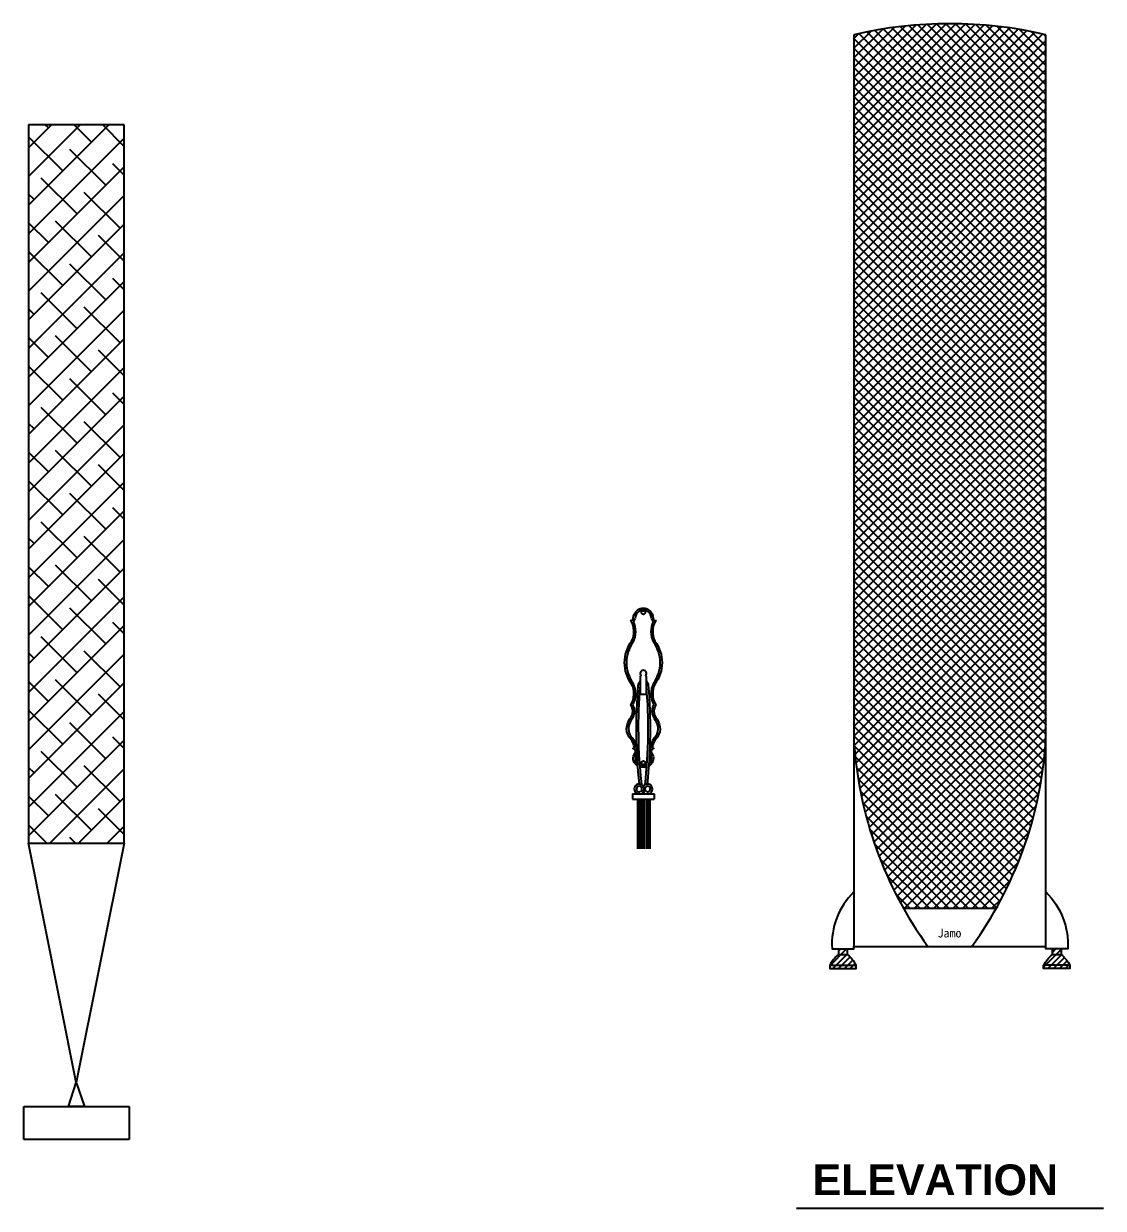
# Model space of a CAD drawing. Header units: inches. Extents: x 11.8 to 54.3, y 10.8 to 35.6.
# Drawn here: x 36.669 to 37.653, y 19.835 to 20.915 of the extents above; entities that cross this region are included whole.
import ezdxf
from ezdxf.enums import TextEntityAlignment as Align

# ---------------------------------------------------------------- set-up
doc = ezdxf.new("R2010")
doc.units = ezdxf.units.IN
doc.header["$MEASUREMENT"] = 0
doc.layers.add('02', color=2, linetype='Continuous')
doc.layers.add('8', color=8, linetype='Continuous')
doc.styles.add('HT2', font='swisseb.ttf')
doc.styles.add('STYLE2', font='')
doc.styles.get('STYLE2').set_extended_font_data('SimHei')
pattern_1 = [(45, (-18.7713383, 23.102771), (-0.00265165043, 0.00265165043), [])]

msp = doc.modelspace()

# ---------------------------------------------------------------- hatches: boundary and pattern name
at = {"layer": '8'}
h = msp.add_hatch(dxfattribs=at)
h.set_pattern_fill('ANSI37,_O', color=256, scale=0.05)
h.set_pattern_definition([(45, (-18.7713383, 23.102771), (-0.0044194174, 0.0044194174), []), (135, (-18.7713383, 23.102771), (-0.0044194174, -0.0044194174), [])])
h.paths.add_polyline_path([(37.6009, 20.9054, 0.114286), (37.4259, 20.9054), (37.4259, 20.2604, 0.112092), (37.4709, 20.1084), (37.5558, 20.1084, 0.145174), (37.6009, 20.307)])
h = msp.add_hatch(dxfattribs=at)
h.set_pattern_fill('ANSI38', color=256, scale=0.008, style=0)
h.set_pattern_definition([(45, (28.88516, 4.175476), (-0.013075253, 0.013075253), []), (135, (28.88516, 4.175476), (-0.039225759, 0.013075253), [0.046228, -0.0277368])])
h.paths.add_polyline_path([(36.7603, 20.8231), (36.673, 20.8231), (36.673, 20.1679), (36.7603, 20.1679)])
h = msp.add_hatch(dxfattribs=at)
h.set_pattern_fill('ANSI31,_O', color=256, scale=0.03)
h.set_pattern_definition(pattern_1)
h.paths.add_polyline_path([(37.4279, 20.0564, 0.105499), (37.4199, 20.0664), (37.4199, 20.0714), (37.4119, 20.0714), (37.4119, 20.0664, 0.105499), (37.4039, 20.0564)])
h.paths.add_polyline_path([(37.4039, 20.0564), (37.4039, 20.0534), (37.4279, 20.0534), (37.4279, 20.0564)])
h = msp.add_hatch(dxfattribs=at)
h.set_pattern_fill('ANSI31,_O', color=256, scale=0.03)
h.set_pattern_definition(pattern_1)
h.paths.add_polyline_path([(37.6229, 20.0564, 0.105499), (37.6149, 20.0664), (37.6149, 20.0714), (37.6069, 20.0714), (37.6069, 20.0664, 0.105499), (37.5989, 20.0564)])
h.paths.add_polyline_path([(37.6229, 20.0534), (37.6229, 20.0564), (37.5989, 20.0564), (37.5989, 20.0534)])

# ---------------------------------------------------------------- linework, layer by layer
at = {"layer": '02'}
for p, q in [((37.4259, 20.9054), (37.4259, 20.0734)), ((37.6009, 20.0734), (37.6009, 20.9054)), ((36.7603, 20.8231), (36.673, 20.8231)), ((36.673, 20.8231), (36.673, 20.1679)), ((36.7603, 20.1679), (36.7603, 20.8231)), ((37.2492, 20.3325), (37.2492, 20.3325)), ((37.224, 20.2129), (37.224, 20.2079)), ((37.224, 20.2129), (37.2437, 20.2129)), ((37.2437, 20.2129), (37.2437, 20.2079)), ((37.224, 20.2079), (37.2437, 20.2079)), ((37.2287, 20.1627), (37.2287, 20.2079)), ((37.2294, 20.1627), (37.2294, 20.2079)), ((37.23, 20.1627), (37.23, 20.2079)), ((37.2319, 20.1627), (37.2319, 20.2079)), ((37.2337, 20.1627), (37.2337, 20.2079)), ((37.2344, 20.1627), (37.2344, 20.2079)), ((37.235, 20.1627), (37.235, 20.2079)), ((37.2369, 20.1627), (37.2369, 20.2079)), ((37.2387, 20.1627), (37.2387, 20.2079)), ((37.2394, 20.1627), (37.2394, 20.2079)), ((37.24, 20.1627), (37.24, 20.2079)), ((36.7166, 19.9495), (36.673, 20.1679)), ((36.673, 20.1679), (36.7603, 20.1679)), ((36.7603, 20.1679), (36.7166, 19.9495)), ((37.4709, 20.1084), (37.5558, 20.1084)), ((37.4259, 20.0734), (37.6009, 20.0734)), ((37.4119, 20.0664), (37.4199, 20.0664)), ((37.6069, 20.0664), (37.6149, 20.0664)), ((37.4039, 20.0564), (37.4279, 20.0564)), ((37.6229, 20.0564), (37.5989, 20.0564)), ((36.7094, 19.9277), (36.7166, 19.9495)), ((36.7166, 19.9495), (36.7239, 19.9277)), ((36.6686, 19.9277), (36.7647, 19.9277)), ((36.6686, 19.8976), (36.6686, 19.9277)), ((36.7239, 19.9277), (36.7094, 19.9277)), ((36.7647, 19.9277), (36.7647, 19.8976)), ((36.7647, 19.8976), (36.6686, 19.8976)), ((37.3734, 19.8347), (37.6534, 19.8347))]:
    msp.add_line(p, q, dxfattribs=at)
for points in [[(37.2285, 20.2382, -0.018699), (37.2278, 20.2386, -0.411797), (37.2262, 20.2503, 0.609963), (37.2242, 20.2541, 0.442019), (37.2252, 20.2569, 0.144496), (37.2224, 20.2626, -0.369524), (37.2216, 20.2812, 0.111662), (37.224, 20.2862, 0.214342), (37.2224, 20.294, 0.259537), (37.2231, 20.313, -0.162014), (37.2167, 20.3325, -0.162014), (37.2231, 20.352, 0.259537), (37.2224, 20.3709, 0.384854), (37.2246, 20.3728, -0.216751), (37.2286, 20.3804, -0.214718), (37.2338, 20.3823, -0.214718), (37.2389, 20.3804, -0.216751), (37.2429, 20.3728, 0.384854), (37.2452, 20.3709, 0.259537), (37.2444, 20.352, -0.162014), (37.2509, 20.3325), (37.2509, 20.3325)], [(37.2509, 20.3325, -0.162014), (37.2444, 20.313, 0.259537), (37.2452, 20.294, 0.214342), (37.2436, 20.2862, 0.111662), (37.246, 20.2812, -0.369524), (37.2452, 20.2626, 0.144496), (37.2423, 20.2569, 0.442019), (37.2433, 20.2541, 0.609963), (37.2413, 20.2503, -0.411797), (37.2397, 20.2386, -0.018699), (37.239, 20.2382, -0.018699)], [(37.2369, 20.2374, -0.072355), (37.2338, 20.237, -0.072355), (37.2306, 20.2374, -0.072355)], [(37.4259, 20.1234, 0.218853), (37.4059, 20.0714), (37.4259, 20.0714), (37.4259, 20.0734)], [(37.6009, 20.1234, -0.218853), (37.6209, 20.0714), (37.6009, 20.0714), (37.6009, 20.0734)], [(37.4119, 20.0714), (37.4119, 20.0664, 0.105499), (37.4039, 20.0564), (37.4039, 20.0534), (37.4279, 20.0534), (37.4279, 20.0564, 0.105499), (37.4199, 20.0664), (37.4199, 20.0714)], [(37.6149, 20.0714), (37.6149, 20.0664, -0.105499), (37.6229, 20.0564), (37.6229, 20.0534), (37.5989, 20.0534), (37.5989, 20.0564, -0.105499), (37.6069, 20.0664), (37.6069, 20.0714)]]:
    msp.add_lwpolyline(points, format="xyb", dxfattribs=at)
msp.add_lwpolyline([(37.2309, 20.3036), (37.2366, 20.3036), (37.2366, 20.3198, 0.072077), (37.2358, 20.3207, 2.43667), (37.2318, 20.3207, 0.072077), (37.2309, 20.3198)], format="xyb", close=True, dxfattribs=at)
for centre in [(37.2338, 20.3782), (37.2338, 20.2412)]:
    msp.add_circle(centre, 0.00171, dxfattribs=at)
for centre, radius, start, end in [((37.5134, 20.5276), 0.3878, 76.9604, 103.0396), ((37.2225, 20.3731), 0.00389, 307.0769, 352.9723), ((37.235, 20.3723), 0.00869, 127.5197, 177.5135), ((37.2333, 20.3756), 0.00501, 84.5029, 135.4102), ((37.2342, 20.3756), 0.00501, 44.5898, 95.4971), ((37.2325, 20.3723), 0.00869, 2.4865, 52.4803), ((37.2451, 20.3731), 0.00389, 187.0277, 232.9231), ((37.2057, 20.3608), 0.0212, 332.6633, 25.6951), ((37.2619, 20.3608), 0.0212, 154.3049, 207.3367), ((37.2492, 20.3326), 0.0308, 143.1158, 180.1975), ((37.2184, 20.3326), 0.0308, 359.8025, 36.8842), ((37.2492, 20.3324), 0.0308, 179.8025, 216.8842), ((37.2184, 20.3324), 0.0308, 323.1158, 0.1975), ((37.2057, 20.3041), 0.0212, 331.6599, 27.3367), ((37.6829, 20.2725), 0.4557, 175.0445, 186.3918), ((37.2338, 20.3116), 0.00485, 125.9682, 176.3398), ((37.6829, 20.2725), 0.4537, 175.0445, 186.4883), ((36.7846, 20.2725), 0.4537, 353.4988, 4.9555), ((37.2338, 20.3116), 0.00485, 3.6602, 54.0318), ((36.7846, 20.2725), 0.4557, 353.6075, 4.9555), ((37.2619, 20.3041), 0.0212, 152.6633, 208.3401), ((37.2116, 20.289), 0.0143, 321.8873, 347.3728), ((37.2145, 20.2883), 0.0114, 347.3728, 30.0948), ((37.253, 20.2883), 0.0114, 149.9052, 192.6272), ((37.2559, 20.289), 0.0143, 192.6272, 218.1127), ((37.2328, 20.2724), 0.0126, 141.8873, 223.0093), ((37.2347, 20.2724), 0.0126, 316.9907, 38.1127), ((37.2141, 20.255), 0.013, 11.207, 43.0093), ((37.2534, 20.255), 0.013, 136.9907, 168.793), ((37.2234, 20.256), 0.00375, 341.3504, 23.9234), ((37.2243, 20.2517), 0.00409, 35.4071, 48.3073), ((37.2433, 20.2517), 0.00409, 131.6927, 144.5929), ((37.2441, 20.256), 0.00375, 156.0766, 198.6496), ((37.7832, 20.2837), 0.358, 183.7288, 215.9665), ((37.2436, 20.2837), 0.358, 324.0335, 356.2712), ((37.2329, 20.2453), 0.00669, 142.6608, 227.1052), ((37.2243, 20.2517), 0.00409, 324.501, 329.7851), ((37.2346, 20.2453), 0.00669, 312.8948, 37.3392), ((37.2433, 20.2517), 0.00409, 210.2149, 215.499), ((37.2336, 20.2482), 0.00945, 250.5608, 271.0951), ((37.2339, 20.2482), 0.00945, 268.9049, 289.4392), ((37.23, 20.2172), 0.00453, 312.0955, 255.2281), ((37.2377, 20.2172), 0.00453, 284.7719, 148.4781), ((37.23, 20.2172), 0.00253, 290.6778, 284.7719), ((37.6829, 20.2725), 0.4537, 187.4247, 187.5546), ((37.2377, 20.2172), 0.00453, 211.5219, 225.3103), ((36.7846, 20.2725), 0.4537, 352.4454, 352.5933), ((37.2377, 20.2172), 0.00253, 255.2281, 245.4247)]:
    msp.add_arc(centre, radius, start, end, dxfattribs=at)

# ---------------------------------------------------------------- texts
at = {"layer": '02', "style": 'STYLE2'}
msp.add_text('Jamo', height=0.008, dxfattribs=at).set_placement((37.5131, 20.0818), align=Align.CENTER)
at = {"layer": '02', "style": 'HT2'}
msp.add_text('ELEVATION', height=0.028, dxfattribs=at).set_placement((37.3882, 19.8467))

doc.saveas('drawing.dxf')
